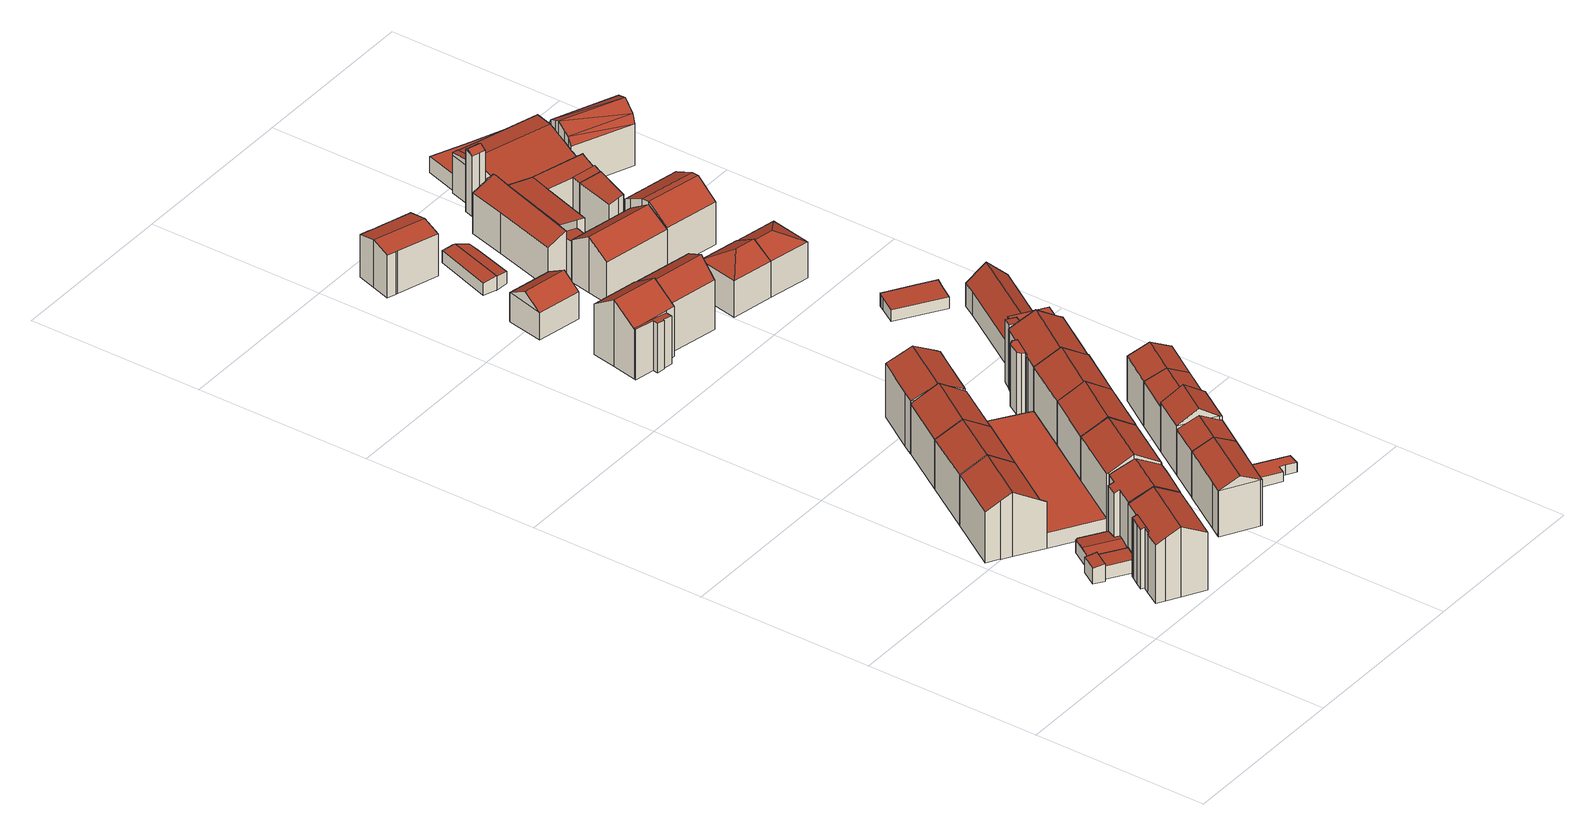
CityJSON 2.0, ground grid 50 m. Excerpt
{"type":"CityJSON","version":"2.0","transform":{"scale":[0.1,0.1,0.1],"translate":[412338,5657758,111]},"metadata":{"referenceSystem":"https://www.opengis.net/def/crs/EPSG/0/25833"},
"CityObjects":{
"building1":{"type":"Building","attributes":{"Dachtyp_tdc":"tdcPolyFlatRoof","Gemeindeschluessel":14612000,"Dachneigung":8.24,"QualitaetDacherkennung":64,"Geometrietyp2DReferenz":"3000","measuredHeight":5.12,"function":"31001_9998","roofType":"2100"},"geometry":[{"type":"Solid","lod":"2","boundaries":[[[[0,1,2,3]],[[1,4,5,2]],[[4,6,7,5]],[[6,8,9,7]],[[8,10,11,9]],[[10,0,3,11]],[[10,8,6,4,1,0]],[[3,2,5,7,9,11]]]],"semantics":{"surfaces":[{"type":"WallSurface"},{"type":"RoofSurface"},{"type":"GroundSurface"}],"values":[[0,0,0,0,0,0,1,2]]}}]},
"building2":{"type":"Building","attributes":{"Dachtyp_tdc":"tdcPolyFlatRoof","Gemeindeschluessel":14612000,"Dachneigung":3.03,"QualitaetDacherkennung":64,"Geometrietyp2DReferenz":"3000","measuredHeight":4.25,"function":"31001_9998","roofType":"2100"},"geometry":[{"type":"Solid","lod":"2","boundaries":[[[[12,13,14,15]],[[13,16,17,14]],[[16,18,19,17]],[[18,12,15,19]],[[18,16,13,12]],[[15,14,17,19]]]],"semantics":{"surfaces":[{"type":"WallSurface"},{"type":"RoofSurface"},{"type":"GroundSurface"}],"values":[[0,0,0,0,1,2]]}}]},
"building3":{"type":"Building","attributes":{"Gemeindeschluessel":14612000,"Geometrietyp2DReferenz":"3000","function":"31001_9998","roofType":"9999"},"children":["building3-1","building3-2"]},
"building3-1":{"type":"BuildingPart","attributes":{"Dachtyp_tdc":"tdcPolyFlatRoof","Dachneigung":23.5,"QualitaetDacherkennung":60,"Geometrietyp2DReferenz":"3000","measuredHeight":18.07,"roofType":"2100"},"parents":["building3"],"geometry":[{"type":"MultiSurface","lod":"2","boundaries":[[[20,21,22,23,24]],[[21,25,26,22]],[[25,27,28,26]],[[27,29,30,28]],[[29,31,32,30]],[[31,33,34,35,32]],[[31,29,27,25,21,20,36,33]],[[35,37,23,22,26,28,30,32]]],"semantics":{"surfaces":[{"type":"WallSurface"},{"type":"RoofSurface"},{"type":"GroundSurface"}],"values":[0,0,0,0,0,0,1,2]}}]},
"building3-2":{"type":"BuildingPart","attributes":{"Dachtyp_tdc":"tdcGableRoof","Dachneigung":27.11,"QualitaetDacherkennung":83,"Geometrietyp2DReferenz":"3000","measuredHeight":20.7,"roofType":"3100"},"parents":["building3"],"geometry":[{"type":"MultiSurface","lod":"2","boundaries":[[[34,38,19,35]],[[38,39,17,19]],[[39,40,41,17]],[[40,42,43,41]],[[42,44,45,43]],[[44,46,47,45]],[[46,48,49,47]],[[48,50,51,49]],[[50,52,53,51]],[[52,54,55,53]],[[54,24,23,55]],[[50,48,46,44,42,40]],[[40,39,38,34,56,24,54,52,50]],[[23,37,35,19,17,41,43,45,47,49,51,53,55]]],"semantics":{"surfaces":[{"type":"WallSurface"},{"type":"RoofSurface"},{"type":"GroundSurface"}],"values":[0,0,0,0,0,0,0,0,0,0,0,1,1,2]}}]},
"building4":{"type":"Building","attributes":{"Dachtyp_tdc":"tdcGableRoof","Gemeindeschluessel":14612000,"Dachneigung":30.08,"QualitaetDacherkennung":72,"Geometrietyp2DReferenz":"3000","measuredHeight":19.04,"function":"31001_9998","roofType":"3100"},"geometry":[{"type":"Solid","lod":"2","boundaries":[[[[57,58,59,60]],[[58,61,62,59]],[[61,63,64,62]],[[63,65,66,64]],[[65,67,68,66]],[[67,69,70,68]],[[69,71,72,70]],[[71,73,74,72]],[[73,75,76,74]],[[69,67,65,63,61,58]],[[58,57,75,73,71,69]],[[76,60,59,62,64,66,68,70,72,74]],[[75,57,60,76]]]],"semantics":{"surfaces":[{"type":"WallSurface"},{"type":"RoofSurface"},{"type":"GroundSurface"}],"values":[[0,0,0,0,0,0,0,0,0,1,1,2,0]]}}]},
"building5":{"type":"Building","attributes":{"Dachtyp_tdc":"tdcFreeFormRoof","Gemeindeschluessel":14612000,"Dachneigung":10.17,"QualitaetDacherkennung":42,"Geometrietyp2DReferenz":"3000","measuredHeight":4.37,"function":"31001_9998","roofType":"5000"},"geometry":[{"type":"Solid","lod":"2","boundaries":[[[[77,78,79,80]],[[78,81,82,79]],[[81,83,84,82]],[[83,85,86,84]],[[85,87,88,86]],[[87,89,17,88]],[[89,90,14,17]],[[90,77,80,14]],[[91,87,85,83,81,78,92]],[[89,91,92,77,90]],[[78,77,92]],[[89,87,91]],[[80,79,82,84,86,88,17,14]]]],"semantics":{"surfaces":[{"type":"WallSurface"},{"type":"RoofSurface"},{"type":"GroundSurface"}],"values":[[0,0,0,0,0,0,0,0,1,1,0,0,2]]}}]},
"building6":{"type":"Building","attributes":{"Dachtyp_tdc":"tdcFreeFormRoof","Gemeindeschluessel":14612000,"Dachneigung":24.09,"QualitaetDacherkennung":78,"Geometrietyp2DReferenz":"3000","measuredHeight":20.67,"function":"31001_9998","roofType":"5000"},"geometry":[{"type":"Solid","lod":"2","boundaries":[[[[93,94,95,96]],[[94,97,98,95]],[[97,99,100,98]],[[99,101,102,100]],[[101,103,104,102]],[[103,105,106,104]],[[105,107,108,106]],[[107,109,110,108]],[[109,111,112,110]],[[111,113,114,112]],[[113,93,96,114]],[[115,116,103,101,99,97,94,93]],[[107,105,116,115,113,111,109]],[[105,103,116]],[[93,113,115]],[[96,95,98,100,102,104,106,108,110,112,114]]]],"semantics":{"surfaces":[{"type":"WallSurface"},{"type":"RoofSurface"},{"type":"GroundSurface"}],"values":[[0,0,0,0,0,0,0,0,0,0,0,1,1,0,0,2]]}}]},
"building7":{"type":"Building","attributes":{"Dachtyp_tdc":"tdcGableRoof","Gemeindeschluessel":14612000,"Dachneigung":30.04,"QualitaetDacherkennung":74,"Geometrietyp2DReferenz":"3000","measuredHeight":19,"function":"31001_9998","roofType":"3100"},"geometry":[{"type":"Solid","lod":"2","boundaries":[[[[67,117,118,68]],[[117,119,120,118]],[[119,71,72,120]],[[71,67,68,72]],[[119,117,121]],[[67,71,122]],[[117,67,122,121]],[[71,119,121,122]],[[68,118,120,72]]]],"semantics":{"surfaces":[{"type":"WallSurface"},{"type":"RoofSurface"},{"type":"GroundSurface"}],"values":[[0,0,0,0,0,0,1,1,2]]}}]},
"building8":{"type":"Building","attributes":{"Dachtyp_tdc":"tdcGableRoof","Gemeindeschluessel":14612000,"Dachneigung":29.92,"QualitaetDacherkennung":73,"Geometrietyp2DReferenz":"3000","measuredHeight":21.79,"function":"31001_9998","roofType":"3100"},"geometry":[{"type":"Solid","lod":"2","boundaries":[[[[123,124,125,126]],[[124,127,110,125]],[[127,128,108,110]],[[128,129,106,108]],[[129,130,131,106]],[[130,132,104,131]],[[132,133,134,104]],[[133,135,136,134]],[[135,137,138,136]],[[137,139,140,138]],[[139,141,142,140]],[[141,143,144,142]],[[143,123,126,144]],[[139,137,135,133,132,130]],[[130,129,128,127,124,123,143,141,139]],[[126,125,110,108,106,131,104,134,136,138,140,142,144]]]],"semantics":{"surfaces":[{"type":"WallSurface"},{"type":"RoofSurface"},{"type":"GroundSurface"}],"values":[[0,0,0,0,0,0,0,0,0,0,0,0,0,1,1,2]]}}]},
"building9":{"type":"Building","attributes":{"Dachtyp_tdc":"tdcPolyFlatRoof","Gemeindeschluessel":14612000,"Dachneigung":0,"QualitaetDacherkennung":54,"Geometrietyp2DReferenz":"3000","measuredHeight":4.67,"function":"31001_9998","roofType":"1000"},"geometry":[{"type":"Solid","lod":"2","boundaries":[[[[145,146,136,138]],[[146,147,60,136]],[[147,148,76,60]],[[148,149,74,76]],[[149,150,72,74]],[[150,151,120,72]],[[151,152,153,120]],[[152,154,155,153]],[[154,156,157,155]],[[156,145,138,157]],[[156,154,152,151,150,149,148,147,146,145]],[[138,136,60,76,74,72,120,153,155,157]]]],"semantics":{"surfaces":[{"type":"WallSurface"},{"type":"RoofSurface"},{"type":"GroundSurface"}],"values":[[0,0,0,0,0,0,0,0,0,0,1,2]]}}]},
"building10":{"type":"Building","attributes":{"Dachtyp_tdc":"tdcFreeFormRoof","Gemeindeschluessel":14612000,"Dachneigung":30.27,"QualitaetDacherkennung":62,"Geometrietyp2DReferenz":"3000","measuredHeight":19,"function":"31001_9998","roofType":"5000"},"geometry":[{"type":"Solid","lod":"2","boundaries":[[[[117,158,159,118]],[[158,160,161,159]],[[160,162,163,161]],[[162,164,153,163]],[[164,165,120,153]],[[165,117,118,120]],[[166,160,158,117,121]],[[164,162,166,121,165]],[[117,165,121]],[[162,160,166]],[[118,159,161,163,153,120]]]],"semantics":{"surfaces":[{"type":"WallSurface"},{"type":"RoofSurface"},{"type":"GroundSurface"}],"values":[[0,0,0,0,0,0,1,1,0,0,2]]}}]},
"building11":{"type":"Building","attributes":{"Dachtyp_tdc":"tdcFreeFormRoof","Gemeindeschluessel":14612000,"Dachneigung":25.83,"QualitaetDacherkennung":86,"Geometrietyp2DReferenz":"3000","measuredHeight":16.44,"function":"31001_9998","roofType":"5000"},"geometry":[{"type":"Solid","lod":"2","boundaries":[[[[167,168,169,170]],[[168,171,172,169]],[[171,173,174,172]],[[173,175,176,174]],[[175,177,178,176]],[[177,179,180,178]],[[179,181,182,180]],[[181,183,184,182]],[[183,167,170,184]],[[173,171,168,167,185,186]],[[175,186,185,187,181,179,177]],[[181,187,183]],[[183,187,185,167]],[[173,186,175]],[[170,169,172,174,176,178,180,182,184]]]],"semantics":{"surfaces":[{"type":"WallSurface"},{"type":"RoofSurface"},{"type":"GroundSurface"}],"values":[[0,0,0,0,0,0,0,0,0,1,1,0,0,0,2]]}}]},
"building12":{"type":"Building","attributes":{"Dachtyp_tdc":"tdcFreeFormRoof","Gemeindeschluessel":14612000,"Dachneigung":30.22,"QualitaetDacherkennung":73,"Geometrietyp2DReferenz":"3000","measuredHeight":21.8,"function":"31001_9998","roofType":"5000"},"geometry":[{"type":"Solid","lod":"2","boundaries":[[[[188,189,190,191]],[[189,192,193,190]],[[192,194,195,193]],[[194,196,197,195]],[[196,198,199,197]],[[198,200,201,199]],[[200,188,191,201]],[[194,192,202,203,200,198,196]],[[203,202,189,188]],[[188,200,203]],[[192,189,202]],[[191,190,193,195,197,199,201]]]],"semantics":{"surfaces":[{"type":"WallSurface"},{"type":"RoofSurface"},{"type":"GroundSurface"}],"values":[[0,0,0,0,0,0,0,1,1,0,0,2]]}}]},
"building13":{"type":"Building","attributes":{"Dachtyp_tdc":"tdcFreeFormRoof","Gemeindeschluessel":14612000,"Dachneigung":25.9,"QualitaetDacherkennung":73,"Geometrietyp2DReferenz":"3000","measuredHeight":19.26,"function":"31001_9998","roofType":"5000"},"geometry":[{"type":"Solid","lod":"2","boundaries":[[[[204,205,206,207]],[[205,208,209,206]],[[208,210,211,209]],[[210,212,213,211]],[[212,214,215,213]],[[214,216,217,215]],[[216,218,219,217]],[[218,220,221,219]],[[220,204,207,221]],[[222,223,214,212,210,208]],[[220,218,216,223,222,205,204]],[[216,214,223]],[[207,206,209,211,213,215,217,219,221]],[[208,205,222]]]],"semantics":{"surfaces":[{"type":"WallSurface"},{"type":"RoofSurface"},{"type":"GroundSurface"}],"values":[[0,0,0,0,0,0,0,0,0,1,1,0,2,0]]}}]},
"building14":{"type":"Building","attributes":{"Dachtyp_tdc":"tdcFreeFormRoof","Gemeindeschluessel":14612000,"Dachneigung":26.32,"QualitaetDacherkennung":82,"Geometrietyp2DReferenz":"3000","measuredHeight":16.37,"function":"31001_9998","roofType":"5000"},"geometry":[{"type":"Solid","lod":"2","boundaries":[[[[173,224,225,226]],[[224,227,228,225]],[[227,229,230,228]],[[229,175,231,230]],[[175,173,226,231]],[[186,232,224,173]],[[175,229,227,232,186]],[[227,224,232]],[[173,175,186]],[[226,225,228,230,231]]]],"semantics":{"surfaces":[{"type":"WallSurface"},{"type":"RoofSurface"},{"type":"GroundSurface"}],"values":[[0,0,0,0,0,1,1,0,0,2]]}}]},
"building15":{"type":"Building","attributes":{"Dachtyp_tdc":"tdcPolyFlatRoof","Gemeindeschluessel":14612000,"Dachneigung":0,"QualitaetDacherkennung":79,"Geometrietyp2DReferenz":"3000","measuredHeight":2.91,"function":"31001_9998","roofType":"1000"},"geometry":[{"type":"Solid","lod":"2","boundaries":[[[[233,234,235,236]],[[234,237,238,235]],[[237,239,240,238]],[[239,241,242,240]],[[241,243,244,242]],[[243,245,246,244]],[[245,247,248,246]],[[247,233,236,248]],[[247,245,243,241,239,237,234,233]],[[236,235,238,240,242,244,246,248]]]],"semantics":{"surfaces":[{"type":"WallSurface"},{"type":"RoofSurface"},{"type":"GroundSurface"}],"values":[[0,0,0,0,0,0,0,0,1,2]]}}]},
"building16":{"type":"Building","attributes":{"Gemeindeschluessel":14612000,"Geometrietyp2DReferenz":"3000","function":"31001_9998","roofType":"9999"},"children":["building16-1","building16-2"]},
"building16-1":{"type":"BuildingPart","attributes":{"Dachtyp_tdc":"tdcGableRoof","Dachneigung":34.96,"QualitaetDacherkennung":77,"Geometrietyp2DReferenz":"3000","measuredHeight":19.8,"roofType":"3100"},"parents":["building16"],"geometry":[{"type":"MultiSurface","lod":"2","boundaries":[[[249,250,251,252]],[[250,253,254,251]],[[253,255,256,254]],[[255,257,258,259,256]],[[260,261,262,263]],[[261,264,265,262]],[[264,266,267,265]],[[266,249,252,267]],[[261,260,268,257,255,253,250,249]],[[249,266,264,261]],[[252,251,254,256,259,263,262,265,267]]],"semantics":{"surfaces":[{"type":"WallSurface"},{"type":"RoofSurface"},{"type":"GroundSurface"}],"values":[0,0,0,0,0,0,0,0,1,1,2]}}]},
"building16-2":{"type":"BuildingPart","attributes":{"Dachtyp_tdc":"tdcPolyFlatRoof","Dachneigung":3.71,"QualitaetDacherkennung":28,"Geometrietyp2DReferenz":"3000","measuredHeight":15.03,"roofType":"2100"},"parents":["building16"],"geometry":[{"type":"MultiSurface","lod":"2","boundaries":[[[258,269,270,259]],[[269,271,272,270]],[[271,273,274,272]],[[273,275,276,274]],[[275,277,278,276]],[[277,279,280,278]],[[279,281,260,263,280]],[[279,277,275,273,271,269,258,268,281]],[[263,259,270,272,274,276,278,280]]],"semantics":{"surfaces":[{"type":"WallSurface"},{"type":"RoofSurface"},{"type":"GroundSurface"}],"values":[0,0,0,0,0,0,0,1,2]}}]},
"building17":{"type":"Building","attributes":{"Dachtyp_tdc":"tdcGableRoof","Gemeindeschluessel":14612000,"Dachneigung":30.26,"QualitaetDacherkennung":69,"Geometrietyp2DReferenz":"3000","measuredHeight":21.8,"function":"31001_9998","roofType":"3100"},"geometry":[{"type":"Solid","lod":"2","boundaries":[[[[282,192,283,284]],[[192,285,286,283]],[[285,189,157,286]],[[189,287,155,157]],[[287,288,289,155]],[[288,290,291,289]],[[290,292,293,291]],[[292,294,295,293]],[[294,282,284,295]],[[290,288,287,189,285]],[[285,192,282,294,292,290]],[[284,283,286,157,155,289,291,293,295]]]],"semantics":{"surfaces":[{"type":"WallSurface"},{"type":"RoofSurface"},{"type":"GroundSurface"}],"values":[[0,0,0,0,0,0,0,0,0,1,1,2]]}}]},
"building18":{"type":"Building","attributes":{"Dachtyp_tdc":"tdcFreeFormRoof","Gemeindeschluessel":14612000,"Dachneigung":33.1,"QualitaetDacherkennung":66,"Geometrietyp2DReferenz":"3000","measuredHeight":18.36,"function":"31001_9998","roofType":"5000"},"geometry":[{"type":"Solid","lod":"2","boundaries":[[[[296,297,298,225]],[[297,299,300,298]],[[299,301,230,300]],[[301,302,228,230]],[[302,296,225,228]],[[301,299,303,304,302]],[[304,303,297,296]],[[296,302,304]],[[299,297,303]],[[225,298,300,230,228]]]],"semantics":{"surfaces":[{"type":"WallSurface"},{"type":"RoofSurface"},{"type":"GroundSurface"}],"values":[[0,0,0,0,0,1,1,0,0,2]]}}]},
"building19":{"type":"Building","attributes":{"Dachtyp_tdc":"tdcFreeFormRoof","Gemeindeschluessel":14612000,"Dachneigung":35.36,"QualitaetDacherkennung":54,"Geometrietyp2DReferenz":"3000","measuredHeight":11.76,"function":"31001_9998","roofType":"5000"},"geometry":[{"type":"Solid","lod":"2","boundaries":[[[[305,306,307,308]],[[306,309,310,307]],[[309,311,312,310]],[[311,313,314,312]],[[313,305,308,314]],[[315,309,306,305,316]],[[311,315,316,313]],[[311,309,315]],[[305,313,316]],[[308,307,310,312,314]]]],"semantics":{"surfaces":[{"type":"WallSurface"},{"type":"RoofSurface"},{"type":"GroundSurface"}],"values":[[0,0,0,0,0,1,1,0,0,2]]}}]},
"building20":{"type":"Building","attributes":{"Dachtyp_tdc":"tdcGableRoof","Gemeindeschluessel":14612000,"Dachneigung":24.87,"QualitaetDacherkennung":83,"Geometrietyp2DReferenz":"3000","measuredHeight":15.9,"function":"31001_9998","roofType":"3100"},"geometry":[{"type":"Solid","lod":"2","boundaries":[[[[317,318,319,298]],[[318,320,321,319]],[[320,322,300,321]],[[322,317,298,300]],[[320,318,323]],[[317,322,324]],[[318,317,324,323]],[[322,320,323,324]],[[298,319,321,300]]]],"semantics":{"surfaces":[{"type":"WallSurface"},{"type":"RoofSurface"},{"type":"GroundSurface"}],"values":[[0,0,0,0,0,0,1,1,2]]}}]},
"building21":{"type":"Building","attributes":{"Dachtyp_tdc":"tdcGableRoof","Gemeindeschluessel":14612000,"Dachneigung":15.06,"QualitaetDacherkennung":72,"Geometrietyp2DReferenz":"3000","measuredHeight":13.99,"function":"31001_9998","roofType":"3100"},"geometry":[{"type":"Solid","lod":"2","boundaries":[[[[325,326,327,328]],[[326,329,330,327]],[[329,331,332,330]],[[331,333,334,332]],[[333,335,336,334]],[[335,337,338,336]],[[337,339,340,338]],[[339,341,342,340]],[[341,343,344,342]],[[343,345,346,344]],[[345,347,348,346]],[[347,349,350,348]],[[349,351,352,350]],[[351,353,354,352]],[[353,325,328,354]],[[349,347,345,343,341,339,337,335,333,331,329]],[[329,326,325,353,351,349]],[[328,327,330,332,334,336,338,340,342,344,346,348,350,352,354]]]],"semantics":{"surfaces":[{"type":"WallSurface"},{"type":"RoofSurface"},{"type":"GroundSurface"}],"values":[[0,0,0,0,0,0,0,0,0,0,0,0,0,0,0,1,1,2]]}}]},
"building22":{"type":"Building","attributes":{"Gemeindeschluessel":14612000,"Geometrietyp2DReferenz":"3000","function":"31001_9998","roofType":"9999"},"children":["building22-1","building22-2"]},
"building22-1":{"type":"BuildingPart","attributes":{"Dachtyp_tdc":"tdcGableRoof","Dachneigung":29.72,"QualitaetDacherkennung":77,"Geometrietyp2DReferenz":"3000","measuredHeight":21.71,"roofType":"3100"},"parents":["building22"],"geometry":[{"type":"MultiSurface","lod":"2","boundaries":[[[355,356,357,358]],[[356,359,360,357]],[[359,361,362,360]],[[361,363,364,362]],[[363,365,366,364]],[[365,367,368,366]],[[367,369,370,368]],[[369,371,372,370]],[[371,288,373,372]],[[288,374,375,373]],[[374,376,377,375]],[[371,369,367,365,363,361,359]],[[359,356,355,378,379,380,381,376,374,288,371]],[[377,382,383,384,385,358,357,360,362,364,366,368,370,372,373,375]],[[380,379,384,383]],[[379,378,385,384]],[[378,355,358,385]]],"semantics":{"surfaces":[{"type":"WallSurface"},{"type":"RoofSurface"},{"type":"GroundSurface"}],"values":[0,0,0,0,0,0,0,0,0,0,0,1,1,2,0,0,0]}}]},
"building22-2":{"type":"BuildingPart","attributes":{"Dachtyp_tdc":"tdcPolyFlatRoof","Dachneigung":0,"QualitaetDacherkennung":73,"Geometrietyp2DReferenz":"3000","measuredHeight":18.42,"roofType":"1000"},"parents":["building22"],"geometry":[{"type":"MultiSurface","lod":"2","boundaries":[[[386,387,388,377,376]],[[387,389,390,388]],[[389,391,392,390]],[[391,393,394,392]],[[393,395,396,394]],[[395,397,383,396]],[[397,398,399,400,383]],[[401,398,397,395,393,391,389,387,386]],[[377,388,390,392,394,396,383,400,382]]],"semantics":{"surfaces":[{"type":"WallSurface"},{"type":"RoofSurface"},{"type":"GroundSurface"}],"values":[0,0,0,0,0,0,0,1,2]}}]},
"building23":{"type":"Building","attributes":{"Dachtyp_tdc":"tdcGableRoof","Gemeindeschluessel":14612000,"Dachneigung":30.03,"QualitaetDacherkennung":73,"Geometrietyp2DReferenz":"3000","measuredHeight":18.27,"function":"31001_9998","roofType":"3100"},"geometry":[{"type":"Solid","lod":"2","boundaries":[[[[402,403,404,405]],[[403,406,407,404]],[[406,408,409,407]],[[408,402,405,409]],[[406,403,410]],[[402,408,411]],[[403,402,411,410]],[[408,406,410,411]],[[405,404,407,409]]]],"semantics":{"surfaces":[{"type":"WallSurface"},{"type":"RoofSurface"},{"type":"GroundSurface"}],"values":[[0,0,0,0,0,0,1,1,2]]}}]},
"building24":{"type":"Building","attributes":{"Dachtyp_tdc":"tdcPolyFlatRoof","Gemeindeschluessel":14612000,"Dachneigung":5.96,"QualitaetDacherkennung":40,"Geometrietyp2DReferenz":"3000","measuredHeight":18.94,"function":"31001_9998","roofType":"2100"},"geometry":[{"type":"Solid","lod":"2","boundaries":[[[[412,413,414,415]],[[413,416,417,414]],[[416,418,419,417]],[[418,412,415,419]],[[418,416,413,412]],[[415,414,417,419]]]],"semantics":{"surfaces":[{"type":"WallSurface"},{"type":"RoofSurface"},{"type":"GroundSurface"}],"values":[[0,0,0,0,1,2]]}}]},
"building25":{"type":"Building","attributes":{"Dachtyp_tdc":"tdcGableRoof","Gemeindeschluessel":14612000,"Dachneigung":24.34,"QualitaetDacherkennung":83,"Geometrietyp2DReferenz":"3000","measuredHeight":15.84,"function":"31001_9998","roofType":"3100"},"geometry":[{"type":"Solid","lod":"2","boundaries":[[[[318,420,421,319]],[[420,422,423,421]],[[422,320,321,423]],[[320,318,319,321]],[[422,420,424]],[[318,320,323]],[[420,318,323,424]],[[320,422,424,323]],[[319,421,423,321]]]],"semantics":{"surfaces":[{"type":"WallSurface"},{"type":"RoofSurface"},{"type":"GroundSurface"}],"values":[[0,0,0,0,0,0,1,1,2]]}}]},
"building26":{"type":"Building","attributes":{"Dachtyp_tdc":"tdcPolyFlatRoof","Gemeindeschluessel":14612000,"Dachneigung":9.29,"QualitaetDacherkennung":86,"Geometrietyp2DReferenz":"3000","measuredHeight":4.21,"function":"31001_9998","roofType":"2100"},"geometry":[{"type":"Solid","lod":"2","boundaries":[[[[425,426,427,428]],[[426,429,430,427]],[[429,431,432,430]],[[431,433,434,432]],[[433,425,428,434]],[[433,431,429,426,425]],[[428,427,430,432,434]]]],"semantics":{"surfaces":[{"type":"WallSurface"},{"type":"RoofSurface"},{"type":"GroundSurface"}],"values":[[0,0,0,0,0,1,2]]}}]},
"building27":{"type":"Building","attributes":{"Dachtyp_tdc":"tdcPolyFlatRoof","Gemeindeschluessel":14612000,"Dachneigung":8.35,"QualitaetDacherkennung":89,"Geometrietyp2DReferenz":"3000","measuredHeight":4.08,"function":"31001_9998","roofType":"2100"},"geometry":[{"type":"Solid","lod":"2","boundaries":[[[[435,436,437,438]],[[436,439,440,437]],[[439,441,442,440]],[[441,443,444,442]],[[443,435,438,444]],[[443,441,439,436,435]],[[438,437,440,442,444]]]],"semantics":{"surfaces":[{"type":"WallSurface"},{"type":"RoofSurface"},{"type":"GroundSurface"}],"values":[[0,0,0,0,0,1,2]]}}]},
"building28":{"type":"Building","attributes":{"Dachtyp_tdc":"tdcPolyFlatRoof","Gemeindeschluessel":14612000,"Dachneigung":0,"QualitaetDacherkennung":44,"Geometrietyp2DReferenz":"3000","measuredHeight":14.8,"function":"31001_9998","roofType":"1000"},"geometry":[{"type":"Solid","lod":"2","boundaries":[[[[445,446,415,414]],[[446,447,448,415]],[[447,449,450,448]],[[449,451,452,450]],[[451,453,454,452]],[[453,445,414,454]],[[453,451,449,447,446,445]],[[414,415,448,450,452,454]]]],"semantics":{"surfaces":[{"type":"WallSurface"},{"type":"RoofSurface"},{"type":"GroundSurface"}],"values":[[0,0,0,0,0,0,1,2]]}}]},
"building29":{"type":"Building","attributes":{"Dachtyp_tdc":"tdcPolyFlatRoof","Gemeindeschluessel":14612000,"Dachneigung":0,"QualitaetDacherkennung":57,"Geometrietyp2DReferenz":"3000","measuredHeight":14.86,"function":"31001_9998","roofType":"1000"},"geometry":[{"type":"Solid","lod":"2","boundaries":[[[[447,455,456,448]],[[455,457,458,456]],[[457,449,450,458]],[[449,447,448,450]],[[449,457,455,447]],[[448,456,458,450]]]],"semantics":{"surfaces":[{"type":"WallSurface"},{"type":"RoofSurface"},{"type":"GroundSurface"}],"values":[[0,0,0,0,1,2]]}}]},
"building30":{"type":"Building","attributes":{"Dachtyp_tdc":"tdcGableRoof","Gemeindeschluessel":14612000,"Dachneigung":34.9,"QualitaetDacherkennung":56,"Geometrietyp2DReferenz":"3000","measuredHeight":16.53,"function":"31001_9998","roofType":"3100"},"geometry":[{"type":"Solid","lod":"2","boundaries":[[[[459,460,461,462]],[[460,463,464,461]],[[463,465,466,464]],[[465,467,468,466]],[[467,469,470,468]],[[469,471,472,470]],[[471,459,462,472]],[[467,465,463,460,459]],[[459,471,469,467]],[[462,461,464,466,468,470,472]]]],"semantics":{"surfaces":[{"type":"WallSurface"},{"type":"RoofSurface"},{"type":"GroundSurface"}],"values":[[0,0,0,0,0,0,0,1,1,2]]}}]},
"building31":{"type":"Building","attributes":{"Dachtyp_tdc":"tdcPolyFlatRoof","Gemeindeschluessel":14612000,"Dachneigung":26.07,"QualitaetDacherkennung":68,"Geometrietyp2DReferenz":"3000","measuredHeight":15.01,"function":"31001_9998","roofType":"2100"},"geometry":[{"type":"Solid","lod":"2","boundaries":[[[[473,474,475,476]],[[474,477,478,475]],[[477,479,480,478]],[[479,481,482,480]],[[481,483,484,482]],[[483,485,486,484]],[[485,473,476,486]],[[485,483,481,479,477,474,473]],[[476,475,478,480,482,484,486]]]],"semantics":{"surfaces":[{"type":"WallSurface"},{"type":"RoofSurface"},{"type":"GroundSurface"}],"values":[[0,0,0,0,0,0,0,1,2]]}}]},
"building32":{"type":"Building","attributes":{"Dachtyp_tdc":"tdcHipAndGableRoof","Gemeindeschluessel":14612000,"Dachneigung":29.91,"QualitaetDacherkennung":65,"Geometrietyp2DReferenz":"3000","measuredHeight":14.23,"function":"31001_9998","roofType":"5000"},"geometry":[{"type":"Solid","lod":"2","boundaries":[[[[487,488,489,490]],[[488,491,492,489]],[[491,493,494,492]],[[493,487,490,494]],[[491,488,495]],[[487,493,496]],[[488,487,496,495]],[[493,491,495,496]],[[490,489,492,494]]]],"semantics":{"surfaces":[{"type":"WallSurface"},{"type":"RoofSurface"},{"type":"GroundSurface"}],"values":[[0,0,0,0,1,0,1,1,2]]}}]},
"building33":{"type":"Building","attributes":{"Dachtyp_tdc":"tdcGableRoof","Gemeindeschluessel":14612000,"Dachneigung":42.7,"QualitaetDacherkennung":55,"Geometrietyp2DReferenz":"3000","measuredHeight":11.68,"function":"31001_9998","roofType":"3100"},"geometry":[{"type":"Solid","lod":"2","boundaries":[[[[497,498,499,500]],[[498,501,502,499]],[[501,503,504,502]],[[503,505,506,504]],[[505,507,508,506]],[[507,509,510,508]],[[509,511,512,510]],[[511,497,500,512]],[[507,505,503,501,498,497]],[[497,511,509,507]],[[500,499,502,504,506,508,510,512]]]],"semantics":{"surfaces":[{"type":"WallSurface"},{"type":"RoofSurface"},{"type":"GroundSurface"}],"values":[[0,0,0,0,0,0,0,0,1,1,2]]}}]},
"building34":{"type":"Building","attributes":{"Dachtyp_tdc":"tdcPolyFlatRoof","Gemeindeschluessel":14612000,"Dachneigung":2.88,"QualitaetDacherkennung":75,"Geometrietyp2DReferenz":"3000","measuredHeight":3.75,"function":"31001_9998","roofType":"2100"},"geometry":[{"type":"Solid","lod":"2","boundaries":[[[[513,514,515,516]],[[514,517,518,515]],[[517,519,520,518]],[[519,521,522,520]],[[521,523,524,522]],[[523,525,526,524]],[[525,527,528,526]],[[527,513,516,528]],[[527,525,523,521,519,517,514,513]],[[516,515,518,520,522,524,526,528]]]],"semantics":{"surfaces":[{"type":"WallSurface"},{"type":"RoofSurface"},{"type":"GroundSurface"}],"values":[[0,0,0,0,0,0,0,0,1,2]]}}]},
"building35":{"type":"Building","attributes":{"Gemeindeschluessel":14612000,"Geometrietyp2DReferenz":"3000","function":"31001_9998","roofType":"9999"},"children":["building35-1","building35-2","building35-3","building35-4"]},
"building35-1":{"type":"BuildingPart","attributes":{"Dachtyp_tdc":"tdcPolyFlatRoof","Dachneigung":6.18,"QualitaetDacherkennung":66,"Geometrietyp2DReferenz":"3000","measuredHeight":13.87,"roofType":"2100"},"parents":["building35"],"geometry":[{"type":"MultiSurface","lod":"2","boundaries":[[[529,530,531,532]],[[533,534,530,529,535]],[[534,536,531,530]],[[536,537,538,532,531]],[[537,536,534,533]]],"semantics":{"surfaces":[{"type":"GroundSurface"},{"type":"WallSurface"},{"type":"RoofSurface"}],"values":[0,1,1,1,2]}}]},
"building35-2":{"type":"BuildingPart","attributes":{"Dachtyp_tdc":"tdcPolyFlatRoof","Dachneigung":8.28,"QualitaetDacherkennung":59,"Geometrietyp2DReferenz":"3000","measuredHeight":14.79,"roofType":"2100"},"parents":["building35"],"geometry":[{"type":"MultiSurface","lod":"2","boundaries":[[[539,540,541,542,543,544]],[[545,546,547,540,539]],[[548,485,542,541,549]],[[485,550,543,542]],[[551,545,539,544,552]],[[551,553,550,485,548,546,545]]],"semantics":{"surfaces":[{"type":"GroundSurface"},{"type":"WallSurface"},{"type":"RoofSurface"}],"values":[0,1,1,1,1,2]}}]},
"building35-3":{"type":"BuildingPart","attributes":{"Dachtyp_tdc":"tdcPolyFlatRoof","Dachneigung":6.23,"QualitaetDacherkennung":66,"Geometrietyp2DReferenz":"3000","measuredHeight":13.77,"roofType":"2100"},"parents":["building35"],"geometry":[{"type":"MultiSurface","lod":"2","boundaries":[[[554,555,556,543,550]],[[555,557,558,556]],[[557,559,560,558]],[[559,535,529,560]],[[538,552,544,532]],[[552,538,535,559,557,555,554,553]],[[543,556,558,560,529,532,544]]],"semantics":{"surfaces":[{"type":"WallSurface"},{"type":"RoofSurface"},{"type":"GroundSurface"}],"values":[0,0,0,0,0,1,2]}}]},
"building35-4":{"type":"BuildingPart","attributes":{"Dachtyp_tdc":"tdcPolyFlatRoof","Dachneigung":6.95,"QualitaetDacherkennung":38,"Geometrietyp2DReferenz":"3000","measuredHeight":12.22,"roofType":"2100"},"parents":["building35"],"geometry":[{"type":"MultiSurface","lod":"2","boundaries":[[[561,562,563,564]],[[562,549,541,563]],[[547,565,566,540]],[[565,561,564,566]],[[565,547,549,562,561]],[[564,563,541,540,566]]],"semantics":{"surfaces":[{"type":"WallSurface"},{"type":"RoofSurface"},{"type":"GroundSurface"}],"values":[0,0,0,0,1,2]}}]},
"building36":{"type":"Building","attributes":{"Dachtyp_tdc":"tdcHipAndGableRoof","Gemeindeschluessel":14612000,"Dachneigung":27.73,"QualitaetDacherkennung":77,"Geometrietyp2DReferenz":"3000","measuredHeight":13.89,"function":"31001_9998","roofType":"5000"},"geometry":[{"type":"Solid","lod":"2","boundaries":[[[[567,568,569,494]],[[568,570,571,569]],[[570,572,490,571]],[[572,567,494,490]],[[570,568,573]],[[567,572,574]],[[568,567,574,573]],[[572,570,573,574]],[[494,569,571,490]]]],"semantics":{"surfaces":[{"type":"WallSurface"},{"type":"RoofSurface"},{"type":"GroundSurface"}],"values":[[0,0,0,0,1,0,1,1,2]]}}]},
"building37":{"type":"Building","attributes":{"Dachtyp_tdc":"tdcFreeFormRoof","Gemeindeschluessel":14612000,"Dachneigung":32.81,"QualitaetDacherkennung":47,"Geometrietyp2DReferenz":"3000","measuredHeight":18.88,"function":"31001_9998","roofType":"5000"},"geometry":[{"type":"Solid","lod":"2","boundaries":[[[[575,576,577,578]],[[576,579,580,577]],[[579,581,582,580]],[[581,583,584,582]],[[583,585,586,584]],[[585,575,578,586]],[[587,579,576,575,588]],[[583,581,587,588,585]],[[575,585,588]],[[581,579,587]],[[578,577,580,582,584,586]]]],"semantics":{"surfaces":[{"type":"WallSurface"},{"type":"RoofSurface"},{"type":"GroundSurface"}],"values":[[0,0,0,0,0,0,1,1,0,0,2]]}}]},
"building38":{"type":"Building","attributes":{"Dachtyp_tdc":"tdcPolyFlatRoof","Gemeindeschluessel":14612000,"Dachneigung":7.04,"QualitaetDacherkennung":74,"Geometrietyp2DReferenz":"3000","measuredHeight":13.84,"function":"31001_9998","roofType":"2100"},"geometry":[{"type":"Solid","lod":"2","boundaries":[[[[589,590,591,592]],[[590,593,594,591]],[[593,595,596,594]],[[595,536,597,596]],[[536,598,599,597]],[[598,600,601,599]],[[600,602,603,601]],[[602,589,592,603]],[[602,600,598,536,595,593,590,589]],[[592,591,594,596,597,599,601,603]]]],"semantics":{"surfaces":[{"type":"WallSurface"},{"type":"RoofSurface"},{"type":"GroundSurface"}],"values":[[0,0,0,0,0,0,0,0,1,2]]}}]},
"building39":{"type":"Building","attributes":{"Dachtyp_tdc":"tdcCutGableRoof","Gemeindeschluessel":14612000,"Dachneigung":36.58,"QualitaetDacherkennung":76,"Geometrietyp2DReferenz":"3000","measuredHeight":17.27,"function":"31001_9998","roofType":"9999"},"geometry":[{"type":"Solid","lod":"2","boundaries":[[[[604,605,470,606]],[[605,607,468,470]],[[607,608,609,468]],[[608,610,466,609]],[[610,611,612,466]],[[611,613,614,612]],[[613,615,616,614]],[[615,617,618,616]],[[617,619,620,618]],[[619,604,606,620]],[[607,605,604,619]],[[617,615,613,611,610,608]],[[619,617,608,607]],[[606,470,468,609,466,612,614,616,618,620]]]],"semantics":{"surfaces":[{"type":"WallSurface"},{"type":"RoofSurface"},{"type":"GroundSurface"}],"values":[[0,0,0,0,0,0,0,0,0,0,1,1,1,2]]}}]},
"building40":{"type":"Building","attributes":{"Dachtyp_tdc":"tdcPolyFlatRoof","Gemeindeschluessel":14612000,"Dachneigung":33.09,"QualitaetDacherkennung":48,"Geometrietyp2DReferenz":"3000","measuredHeight":4.26,"function":"31001_9998","roofType":"2100"},"geometry":[{"type":"Solid","lod":"2","boundaries":[[[[621,622,623,624]],[[622,625,626,623]],[[625,627,628,626]],[[627,621,624,628]],[[627,625,622,621]],[[624,623,626,628]]]],"semantics":{"surfaces":[{"type":"WallSurface"},{"type":"RoofSurface"},{"type":"GroundSurface"}],"values":[[0,0,0,0,1,2]]}}]},
"building41":{"type":"Building","attributes":{"Dachtyp_tdc":"tdcFreeFormRoof","Gemeindeschluessel":14612000,"Dachneigung":52.32,"QualitaetDacherkennung":5,"Geometrietyp2DReferenz":"3000","measuredHeight":4.51,"function":"31001_9998","roofType":"5000"},"geometry":[{"type":"Solid","lod":"2","boundaries":[[[[629,630,631,624]],[[630,632,633,631]],[[632,634,623,633]],[[634,629,624,623]],[[635,636,634,632]],[[635,632,630]],[[636,635,630,629]],[[636,629,634]],[[624,631,633,623]]]],"semantics":{"surfaces":[{"type":"WallSurface"},{"type":"RoofSurface"},{"type":"GroundSurface"}],"values":[[0,0,0,0,1,1,1,0,2]]}}]},
"building42":{"type":"Building","attributes":{"Dachtyp_tdc":"tdcPolyFlatRoof","Gemeindeschluessel":14612000,"Dachneigung":31.43,"QualitaetDacherkennung":70,"Geometrietyp2DReferenz":"3000","measuredHeight":7.88,"function":"31001_9998","roofType":"2100"},"geometry":[{"type":"Solid","lod":"2","boundaries":[[[[637,638,639,640]],[[638,641,633,639]],[[641,642,631,633]],[[642,643,644,631]],[[643,645,646,644]],[[645,647,648,646]],[[647,649,650,648]],[[649,637,640,650]],[[649,647,645,643,642,641,638,637]],[[640,639,633,631,644,646,648,650]]]],"semantics":{"surfaces":[{"type":"WallSurface"},{"type":"RoofSurface"},{"type":"GroundSurface"}],"values":[[0,0,0,0,0,0,0,0,1,2]]}}]},
"building43":{"type":"Building","attributes":{"Gemeindeschluessel":14612000,"Geometrietyp2DReferenz":"3000","function":"31001_9998","roofType":"9999"},"children":["building43-1","building43-2","building43-3"]},
"building43-1":{"type":"BuildingPart","attributes":{"Dachtyp_tdc":"tdcGableRoof","Dachneigung":10.19,"QualitaetDacherkennung":48,"Geometrietyp2DReferenz":"3000","measuredHeight":13.18,"roofType":"3100"},"parents":["building43"],"geometry":[{"type":"MultiSurface","lod":"2","boundaries":[[[651,652,653,654,655,656]],[[657,658,659,660,661]],[[658,662,663,659]],[[662,664,665,663]],[[664,666,667,665]],[[666,668,669,667]],[[668,670,671,669]],[[670,672,673,671]],[[666,664,662,658,657,674,675]],[[675,652,651,676,677,678,672,670,668,666]],[[673,679,680,681,655,654,682,660,659,663,665,667,669,671]],[[672,678,679,673]],[[678,677,680,679]],[[677,676,683,681,680]]],"semantics":{"surfaces":[{"type":"WallSurface"},{"type":"RoofSurface"},{"type":"GroundSurface"}],"values":[0,0,0,0,0,0,0,0,1,1,2,0,0,0]}}]},
"building43-2":{"type":"BuildingPart","attributes":{"Dachtyp_tdc":"tdcGableRoof","Dachneigung":10.2,"QualitaetDacherkennung":25,"Geometrietyp2DReferenz":"3000","measuredHeight":13.23,"roofType":"3100"},"parents":["building43"],"geometry":[{"type":"MultiSurface","lod":"2","boundaries":[[[684,661,660,685]],[[653,686,687,654]],[[686,688,689,687]],[[688,684,685,689]],[[690,691,692,693,694]],[[653,675,674,692,691,686]],[[686,691,690,688]],[[684,694,693,657,661]],[[688,690,694,684]],[[685,660,682,654,687,689]]],"semantics":{"surfaces":[{"type":"WallSurface"},{"type":"RoofSurface"},{"type":"GroundSurface"}],"values":[0,0,0,0,1,1,0,0,0,2]}}]},
"building43-3":{"type":"BuildingPart","attributes":{"Dachtyp_tdc":"tdcPolyFlatRoof","Dachneigung":0,"QualitaetDacherkennung":1,"Geometrietyp2DReferenz":"3000","measuredHeight":6.79,"roofType":"1000"},"parents":["building43"],"geometry":[{"type":"MultiSurface","lod":"2","boundaries":[[[695,696,697,698]],[[696,699,700,697]],[[699,701,702,700]],[[701,703,704,702]],[[703,656,655,704]],[[683,695,698,681]],[[683,656,703,701,699,696,695]],[[698,697,700,702,704,655,681]]],"semantics":{"surfaces":[{"type":"WallSurface"},{"type":"RoofSurface"},{"type":"GroundSurface"}],"values":[0,0,0,0,0,0,1,2]}}]},
"building44":{"type":"Building","attributes":{"Dachtyp_tdc":"tdcPolyFlatRoof","Gemeindeschluessel":14612000,"Dachneigung":26.91,"QualitaetDacherkennung":56,"Geometrietyp2DReferenz":"3000","measuredHeight":7.61,"function":"31001_9998","roofType":"2100"},"geometry":[{"type":"Solid","lod":"2","boundaries":[[[[705,706,707,708]],[[706,709,710,707]],[[709,711,712,710]],[[711,713,714,712]],[[713,705,708,714]],[[713,711,709,706,705]],[[708,707,710,712,714]]]],"semantics":{"surfaces":[{"type":"WallSurface"},{"type":"RoofSurface"},{"type":"GroundSurface"}],"values":[[0,0,0,0,0,1,2]]}}]},
"building45":{"type":"Building","attributes":{"Dachtyp_tdc":"tdcPolyFlatRoof","Gemeindeschluessel":14612000,"Dachneigung":0,"QualitaetDacherkennung":38,"Geometrietyp2DReferenz":"3000","measuredHeight":4.78,"function":"31001_9998","roofType":"1000"},"geometry":[{"type":"Solid","lod":"2","boundaries":[[[[715,716,717,718]],[[716,719,720,717]],[[719,721,722,720]],[[721,723,724,722]],[[723,725,726,724]],[[725,715,718,726]],[[725,723,721,719,716,715]],[[718,717,720,722,724,726]]]],"semantics":{"surfaces":[{"type":"WallSurface"},{"type":"RoofSurface"},{"type":"GroundSurface"}],"values":[[0,0,0,0,0,0,1,2]]}}]},
"building46":{"type":"Building","attributes":{"Dachtyp_tdc":"tdcGambrelRoof","Gemeindeschluessel":14612000,"Dachneigung":22.81,"QualitaetDacherkennung":100,"Geometrietyp2DReferenz":"3000","measuredHeight":16.41,"function":"31001_9998","roofType":"9999"},"geometry":[{"type":"Solid","lod":"2","boundaries":[[[[727,728,729,730]],[[728,731,732,729]],[[731,733,734,732]],[[733,735,736,734]],[[735,737,738,736]],[[737,739,740,738]],[[739,741,742,740]],[[741,743,744,742]],[[743,745,746,744]],[[745,747,748,746]],[[747,749,750,748]],[[749,751,752,750]],[[751,727,730,752]],[[735,741,739]],[[739,737,735]],[[749,747,727]],[[727,751,749]],[[745,743,741,735]],[[735,733,731,745]],[[747,745,731]],[[728,727,747,731]],[[730,729,732,734,736,738,740,742,744,746,748,750,752]]]],"semantics":{"surfaces":[{"type":"WallSurface"},{"type":"RoofSurface"},{"type":"GroundSurface"}],"values":[[0,0,0,0,0,0,0,0,0,0,0,0,0,1,1,1,1,1,1,1,1,2]]}}]}
},
"vertices":[
[113,232,65],[85,250,60],[85,250,14],[113,232,14],[114,295,60],[114,295,14],[123,289,62],[123,289,14],[142,278,65],[142,278,14],[116,237,65],[116,237,14],
[116,237,55],[142,278,58],[142,278,15],[116,237,15],[210,234,58],[210,234,15],[184,193,55],[184,193,15],
[134,120,195],[145,137,195],[145,137,15],[134,120,15],[134,120,187],[136,143,190],[136,143,15],[148,162,190],[148,162,15],[162,183,190],[162,183,15],[167,190,190],[167,190,15],[177,183,196],[177,183,188],[177,183,15],[136,118,196],[136,118,15],
[184,193,188],[210,234,188],[266,198,222],[266,198,15],[325,160,186],[325,160,15],[288,102,186],[288,102,15],[274,80,186],[274,80,15],[227,8,186],[227,8,15],[166,43,222],[166,43,15],[131,64,201],[131,64,15],[107,78,187],[107,78,15],[136,118,188],
[140,426,154],[64,474,207],[64,474,16],[140,426,16],[38,490,189],[38,490,16],[39,491,189],[39,491,16],[4,513,165],[4,513,16],[96,655,165],[96,655,16],[157,616,207],[157,616,16],[217,577,165],[217,577,16],[126,437,165],[126,437,16],[141,428,155],[141,428,16],
[123,289,52],[169,361,51],[169,361,15],[123,289,15],[181,363,50],[181,363,15],[248,320,50],[248,320,15],[229,289,56],[229,289,15],[241,281,56],[241,281,15],[210,234,52],[142,278,52],[232,268,59],[145,324,59],
[210,234,192],[241,281,192],[241,281,16],[210,234,16],[229,289,185],[229,289,16],[248,320,185],[248,320,16],[261,312,192],[261,312,16],[279,339,192],[279,339,16],[393,267,187],[393,267,16],[392,266,187],[392,266,16],[393,265,187],[393,265,16],[376,236,186],[376,236,16],[325,160,187],[325,160,16],[268,197,222],[336,303,222],
[185,793,164],[185,793,16],[307,714,165],[307,714,16],[246,753,206],[157,616,206],
[485,410,193],[486,409,192],[486,409,16],[485,410,16],[393,265,192],[392,266,193],[393,267,193],[334,304,234],[334,304,16],[279,339,196],[279,341,196],[279,341,16],[274,344,193],[274,344,16],[367,488,193],[367,488,16],[426,448,234],[426,448,16],[446,434,220],[446,434,16],[474,416,200],[474,416,16],
[367,488,63],[274,344,63],[140,426,63],[141,428,63],[126,437,63],[217,577,63],[307,714,63],[394,849,63],[394,849,16],[538,751,63],[538,751,16],[454,621,63],[454,621,16],
[271,925,164],[271,925,16],[274,928,164],[274,928,16],[392,851,166],[392,851,16],[394,849,164],[307,714,164],[334,889,206],
[424,117,151],[427,121,151],[427,121,15],[424,117,15],[445,149,151],[445,149,15],[521,267,151],[521,267,15],[620,205,151],[620,205,15],[543,88,151],[543,88,15],[527,64,151],[527,64,15],[525,59,151],[525,59,15],[521,61,151],[521,61,15],[474,88,179],[570,236,179],[521,61,153],
[367,488,192],[454,621,193],[454,621,17],[367,488,17],[573,543,193],[573,543,17],[486,409,193],[486,409,17],[485,410,194],[485,410,17],[474,416,201],[474,416,17],[446,434,221],[446,434,17],[514,582,235],[426,448,235],
[395,855,171],[392,851,171],[392,851,13],[395,855,13],[274,928,171],[274,928,13],[277,932,171],[277,932,13],[294,959,171],[294,959,13],[367,1071,171],[367,1071,13],[478,998,176],[478,998,13],[485,993,171],[485,993,13],[457,950,171],[457,950,13],[333,889,205],[426,1032,205],
[576,351,151],[576,351,16],[521,267,16],[668,288,153],[668,288,16],[673,285,151],[673,285,16],[620,205,16],[624,318,179],
[730,137,45],[716,145,45],[716,145,16],[730,137,16],[704,125,45],[704,125,16],[625,172,45],[625,172,16],[657,221,45],[657,221,16],[770,151,45],[770,151,16],[764,138,45],[764,138,16],[756,121,45],[756,121,16],
[300,1713,200],[290,1660,162],[290,1660,2],[300,1713,2],[288,1652,156],[288,1652,2],[287,1644,151],[287,1644,2],[261,1649,151],[261,1649,145],[261,1649,2],[154,1668,150],[168,1738,200],[168,1738,2],[154,1668,2],[181,1808,151],[181,1808,2],[314,1782,152],[314,1782,2],[186,1663,150],
[258,1631,145],[258,1631,2],[231,1636,147],[231,1636,2],[230,1633,147],[230,1633,2],[208,1637,149],[208,1637,2],[210,1652,149],[210,1652,2],[153,1663,152],[153,1663,2],[154,1668,152],
[659,674,193],[573,543,16],[659,674,16],[513,582,234],[513,582,16],[538,751,193],[540,752,193],[540,752,16],[599,713,234],[599,713,16],[658,675,193],[658,675,16],[659,676,193],[659,676,16],
[576,351,162],[634,440,162],[634,440,16],[733,379,162],[733,379,16],[673,285,162],[668,288,165],[683,409,200],[624,318,200],
[174,2053,89],[176,2056,87],[176,2056,2],[174,2053,2],[302,2030,87],[302,2030,2],[281,1925,82],[281,1925,2],[153,1950,82],[153,1950,2],[292,1977,119],[164,2002,119],
[634,440,148],[697,537,148],[697,537,16],[793,469,148],[793,469,16],[733,379,149],[745,503,175],[684,409,175],
[100,2343,132],[76,2351,132],[76,2351,7],[100,2343,7],[93,2403,147],[93,2403,7],[110,2456,132],[110,2456,7],[133,2449,132],[133,2449,7],[145,2445,132],[145,2445,7],[158,2441,132],[158,2441,7],[188,2432,132],[188,2432,7],[202,2428,132],[202,2428,7],[244,2414,132],[244,2414,7],[252,2412,132],[252,2412,7],[257,2410,132],[257,2410,7],[240,2356,147],[240,2356,7],[223,2303,132],[223,2303,7],[107,2341,132],[107,2341,7],
[636,894,195],[661,878,211],[661,878,15],[636,894,15],[693,857,232],[693,857,15],[738,827,201],[738,827,15],[752,818,192],[752,818,15],[678,704,191],[678,704,15],[659,677,192],[659,677,15],[658,675,191],[658,675,15],[598,714,232],[598,714,15],[540,752,15],[558,782,193],[558,782,15],[564,791,193],[564,791,15],[634,895,193],[632,891,193],[602,847,193],[565,790,193],[565,790,15],[602,847,15],[632,891,15],[634,895,15],
[564,791,199],[569,798,199],[569,798,15],[561,803,199],[561,803,15],[557,816,199],[557,816,15],[579,850,199],[579,850,15],[593,854,199],[593,854,15],[602,847,199],[603,847,199],[603,847,193],[603,847,15],[565,790,199],
[314,1782,150],[489,1747,150],[489,1747,3],[314,1782,3],[436,1631,149],[436,1631,3],[290,1660,149],[290,1660,3],[463,1690,185],[302,1721,185],
[678,903,200],[661,878,204],[661,878,14],[678,903,14],[636,894,204],[636,894,14],[654,920,200],[654,920,14],
[761,632,148],[761,632,16],[858,568,148],[858,568,16],[810,600,175],
[263,2157,45],[225,2170,38],[225,2170,3],[263,2157,3],[280,2332,38],[280,2332,3],[311,2322,43],[311,2322,3],[315,2319,44],[315,2319,3],
[300,2154,38],[263,2157,43],[263,2157,2],[300,2154,2],[315,2319,43],[315,2319,2],[342,2296,38],[342,2296,2],[332,2261,38],[332,2261,2],
[661,878,162],[678,903,162],[680,906,162],[680,906,14],[771,845,162],[771,845,14],[752,818,162],[752,818,14],[738,827,162],[738,827,14],
[712,954,162],[712,954,14],[803,895,162],[803,895,14],
[383,1969,169],[395,2028,129],[395,2028,4],[383,1969,4],[443,2019,129],[443,2019,4],[588,1991,129],[588,1991,4],[579,1931,169],[579,1931,4],[570,1868,125],[570,1868,4],[371,1907,125],[371,1907,4],
[396,2046,148],[343,2061,122],[343,2061,2],[396,2046,2],[395,2240,122],[395,2240,2],[424,2345,121],[424,2345,2],[484,2326,152],[484,2326,2],[483,2317,152],[483,2317,2],[467,2271,151],[467,2271,2],
[623,1597,112],[503,1621,112],[503,1621,4],[623,1597,4],[527,1740,112],[527,1740,4],[646,1716,112],[646,1716,4],[575,1668,147],[635,1656,147],
[756,925,128],[712,954,79],[712,954,11],[756,925,11],[839,1150,79],[839,1150,11],[863,1187,79],[863,1187,11],[896,1165,116],[896,1165,11],[907,1158,128],[907,1158,11],[954,1127,76],[954,1127,11],[803,895,76],[803,895,11],
[708,1298,41],[736,1342,44],[736,1342,7],[708,1298,7],[743,1353,44],[743,1353,7],[747,1359,45],[747,1359,7],[826,1309,45],[826,1309,7],[874,1278,45],[874,1278,7],[855,1249,43],[855,1249,7],[835,1217,41],[835,1217,7],
[668,2155,3],[655,2128,3],[595,2148,3],[603,2174,3],[668,2155,142],[655,2128,141],[668,2155,134],[595,2148,135],[603,2174,135],[603,2174,134],
[476,2048,3],[455,2055,3],[404,2071,3],[467,2271,3],[542,2251,3],[524,2197,3],[476,2048,140],[455,2055,143],[455,2055,119],[404,2071,151],[404,2071,125],[542,2251,140],[524,2197,140],[524,2197,134],[540,2244,140],
[542,2251,141],[692,2209,141],[692,2209,3],[687,2197,139],[687,2197,3],[674,2169,136],[674,2169,3],
[395,2028,125],[396,2046,125],[396,2046,3],[395,2028,3],[443,2019,119],[443,2019,3],
[646,1716,111],[766,1692,111],[766,1692,4],[743,1573,111],[743,1573,4],[623,1597,111],[694,1644,143],[635,1656,143],
[485,2410,190],[507,2403,190],[507,2403,6],[485,2410,6],[522,2399,190],[522,2399,6],[515,2373,184],[515,2373,6],[500,2378,184],[500,2378,6],[477,2385,184],[477,2385,6],[520,2390,195],[482,2402,195],
[615,2038,141],[610,2028,141],[610,2028,4],[615,2038,4],[594,2031,139],[594,2031,4],[561,2036,135],[561,2036,4],[595,2148,4],[655,2128,143],[655,2128,4],[649,2113,142],[649,2113,4],[631,2075,142],[631,2075,4],
[727,1836,130],[570,1868,130],[727,1836,4],[579,1931,177],[582,1952,175],[582,1952,4],[588,1991,156],[590,2009,147],[590,2009,4],[756,1976,147],[756,1976,4],[755,1975,148],[755,1975,4],[744,1919,175],[744,1919,4],[740,1898,177],[740,1898,4],
[631,2075,47],[657,2064,29],[657,2064,5],[631,2075,5],[640,2028,29],[640,2028,5],[615,2038,47],[615,2038,5],
[631,2075,32],[649,2113,32],[649,2113,5],[675,2102,32],[675,2102,5],[657,2064,32],[657,2097,50],[644,2069,50],
[704,2125,56],[691,2095,56],[691,2095,5],[704,2125,5],[675,2102,67],[649,2113,84],[655,2128,84],[655,2128,5],[674,2169,83],[674,2169,5],[713,2153,58],[713,2153,5],[702,2127,58],[702,2127,5],
[515,2373,127],[522,2399,132],[522,2399,115],[522,2399,4],[515,2373,4],[515,2373,71],[546,2477,124],[624,2453,125],[624,2453,4],[546,2477,4],[546,2477,115],[780,2407,125],[780,2407,4],[758,2359,134],[758,2359,4],[755,2351,135],[755,2351,4],[729,2291,124],[729,2291,4],[714,2259,117],[714,2259,4],[710,2249,116],[710,2249,4],[528,2417,135],[528,2416,135],[482,2267,107],[692,2209,108],[697,2219,110],[697,2219,4],[692,2209,4],[482,2267,4],[528,2416,4],[482,2267,71],
[537,2480,115],[537,2480,4],[507,2403,115],[507,2403,4],[531,2482,115],[531,2482,4],[531,2482,125],[513,2422,136],[528,2417,136],[546,2477,125],[537,2480,125],
[467,2271,71],[483,2317,71],[483,2317,4],[467,2271,4],[484,2326,71],[484,2326,4],[496,2367,71],[496,2367,4],[500,2378,71],[500,2378,4],
[674,2169,82],[687,2197,82],[687,2197,6],[674,2169,6],[728,2180,59],[728,2180,6],[718,2153,59],[718,2153,6],[713,2153,61],[713,2153,6],
[624,2453,55],[536,2480,55],[536,2480,7],[624,2453,7],[565,2575,55],[565,2575,7],[658,2536,55],[658,2536,7],[804,2479,55],[804,2479,7],[780,2407,55],[780,2407,7],
[720,2272,150],[727,2287,156],[727,2287,5],[720,2272,5],[738,2313,169],[738,2313,5],[744,2327,162],[744,2327,5],[754,2348,150],[754,2348,5],[758,2359,129],[758,2359,5],[939,2284,129],[939,2284,5],[933,2274,150],[933,2274,5],[926,2262,156],[926,2262,5],[912,2239,169],[912,2239,5],[890,2201,150],[890,2201,5],[882,2189,129],[882,2189,5],[714,2259,129],[714,2259,5]
]}
